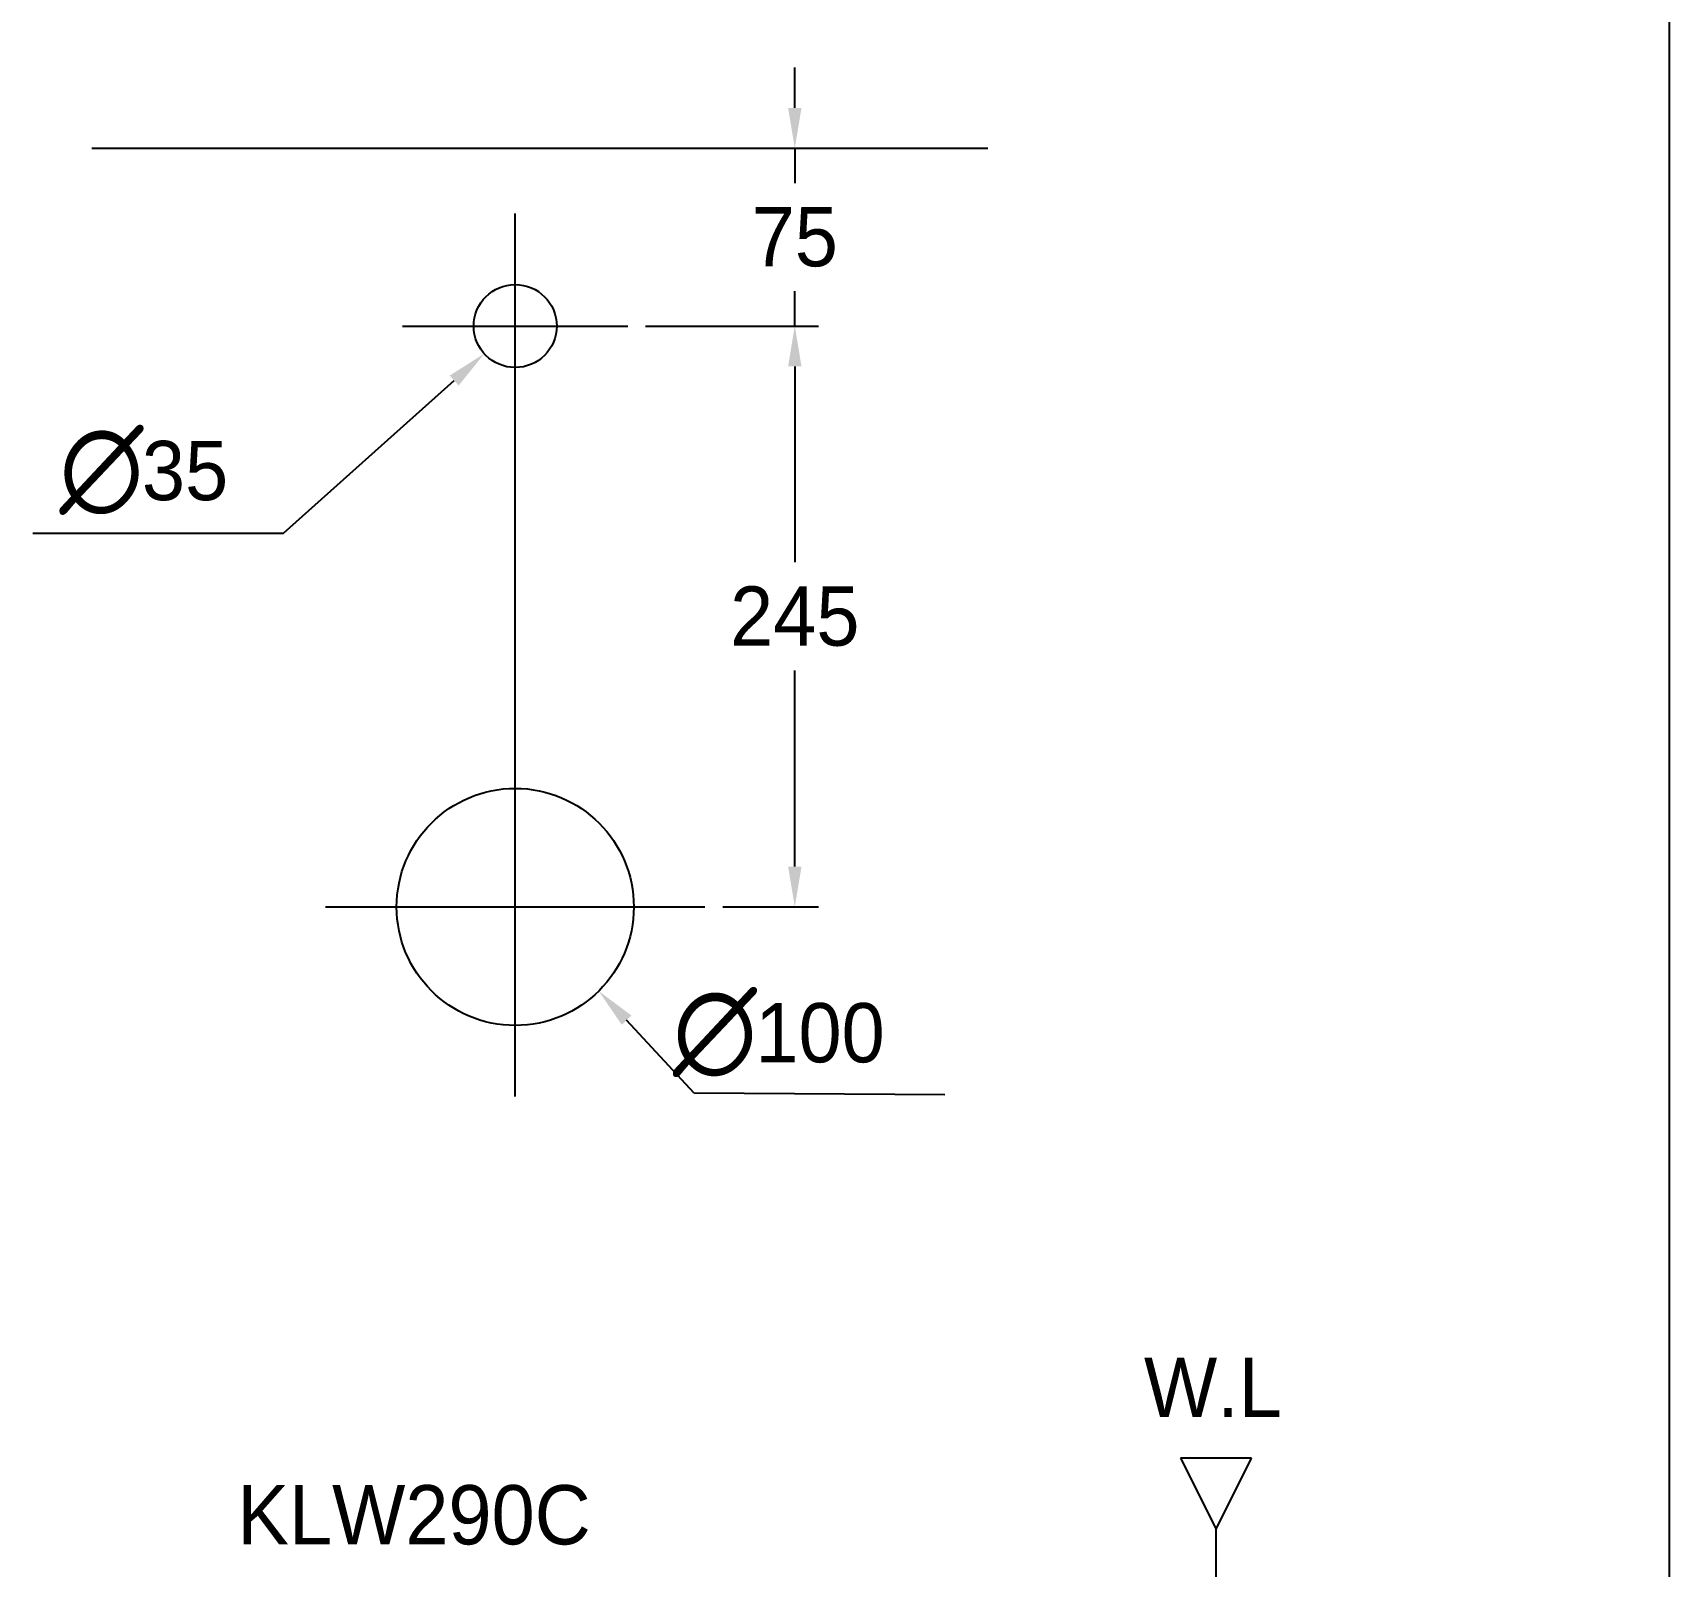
# Model space of a CAD drawing. Header units: millimetres. Extents: x 0 to 3800, y -67 to 2530.
# Drawn here: x 1110 to 1800, y 1236 to 1883 of the extents above; entities that cross this region are included whole.
import ezdxf
from ezdxf.enums import TextEntityAlignment as Align
from ezdxf.lldxf.tags import DXFTag

# ---------------------------------------------------------------- set-up
doc = ezdxf.new("R2010")
doc.units = ezdxf.units.MM
for name, color, linetype in [('TEXT', 7, 'Continuous'), ('도각라인', 7, 'Continuous'), ('외형선', 3, 'Continuous'), ('중심선', 1, 'DASHED'), ('치수선', 7, 'Continuous')]:
    doc.layers.add(name, color=color, linetype=linetype)
doc.styles.add('____', font='')
doc.styles.add('타이틀', font='H2GTRM.TTF', dxfattribs={"height": 25})
doc.styles.get('____').set_extended_font_data('굴림')
tags = doc.linetypes.add('DASHDOT', pattern=[70, 31, -13, 13, -13]).pattern_tags.tags
tags[10:11] = [DXFTag(74, 4), DXFTag(75, 0), DXFTag(340, '0'), DXFTag(46, 0.0), DXFTag(50, 0.0), DXFTag(44, 0.0), DXFTag(45, 0.0)]
tags[8:9] = [DXFTag(74, 4), DXFTag(75, 0), DXFTag(340, '0'), DXFTag(46, 0.0), DXFTag(50, 0.0), DXFTag(44, 0.0), DXFTag(45, 0.0)]
tags[6:7] = [DXFTag(74, 4), DXFTag(75, 0), DXFTag(340, '0'), DXFTag(46, 0.0), DXFTag(50, 0.0), DXFTag(44, 0.0), DXFTag(45, 0.0)]
tags[4:5] = [DXFTag(74, 4), DXFTag(75, 0), DXFTag(340, '0'), DXFTag(46, 0.0), DXFTag(50, 0.0), DXFTag(44, 0.0), DXFTag(45, 0.0)]
tags = doc.linetypes.add('DASHED', pattern=[25.72, 12.86, -12.86]).pattern_tags.tags
tags[6:7] = [DXFTag(74, 4), DXFTag(75, 0), DXFTag(340, '0'), DXFTag(46, 0.0), DXFTag(50, 0.0), DXFTag(44, 0.0), DXFTag(45, 0.0)]
tags[4:5] = [DXFTag(74, 4), DXFTag(75, 0), DXFTag(340, '0'), DXFTag(46, 0.0), DXFTag(50, 0.0), DXFTag(44, 0.0), DXFTag(45, 0.0)]
doc.dimstyles.new('MSADIM', dxfattribs={"dimtxt": 33, "dimasz": 17, "dimexe": 10, "dimexo": 7.5, "dimgap": 10, "dimtad": 0, "dimtih": 1, "dimtoh": 1, "dimdec": 0, "dimzin": 1, "dimdsep": 46, "dimtxsty": '____', "dimcen": 11.25, "dimadec": 0, "dimazin": 0, "dimtfac": 1, "dimtdec": 0, "dimtix": 1, "dimtmove": 0, "dimatfit": 3, "dimfxl": 1, "dimtolj": 1, "dimtzin": 1, "dimarcsym": 0})

# ---------------------------------------------------------------- blocks, each defined once
blk = doc.blocks.new('*D9')
at = {"layer": '치수선', "color": 0, "linetype": 'Continuous', "lineweight": -2, "transparency": 16777216}
for p, q in [((1431.22, 1851.48), (1431.22, 1868.48)), ((1421.97, 1834.48), (1441.22, 1834.48)), ((1431.22, 1834.48), (1431.22, 1819.8)), ((1431.22, 1759.48), (1431.22, 1774.17)), ((1368.32, 1759.48), (1441.22, 1759.48)), ((1431.22, 1742.48), (1431.22, 1725.48))]:
    blk.add_line(p, q, dxfattribs=at)
at = {"layer": '치수선', "color": 0, "linetype": 'Continuous', "transparency": 16777216}
for points in [[(1428.39, 1851.48), (1434.06, 1851.48), (1431.22, 1834.48)], [(1428.39, 1742.48), (1434.06, 1742.48), (1431.22, 1759.48)]]:
    blk.add_solid(points, dxfattribs=at)
at = {"layer": '치수선', "color": 0, "linetype": 'Continuous', "transparency": 16777216, "insert": (1431.22, 1796.98), "char_height": 25, "attachment_point": 5, "style": '____'}
blk.add_mtext('\\A1;75', dxfattribs=at)
blk = doc.blocks.new('*D10')
at = {"layer": '치수선', "color": 0, "linetype": 'Continuous', "lineweight": -2, "transparency": 16777216}
for p, q in [((1375.82, 1759.48), (1441.22, 1759.48)), ((1431.22, 1742.48), (1431.22, 1659.82)), ((1431.22, 1531.48), (1431.22, 1614.15)), ((1400.82, 1514.48), (1441.22, 1514.48))]:
    blk.add_line(p, q, dxfattribs=at)
at = {"layer": '치수선', "color": 0, "linetype": 'Continuous', "transparency": 16777216}
for points in [[(1428.39, 1742.48), (1434.06, 1742.48), (1431.22, 1759.48)], [(1428.39, 1531.48), (1434.06, 1531.48), (1431.22, 1514.48)]]:
    blk.add_solid(points, dxfattribs=at)
at = {"layer": '치수선', "color": 0, "linetype": 'Continuous', "transparency": 16777216, "insert": (1431.22, 1636.98), "char_height": 25, "attachment_point": 5, "style": '____'}
blk.add_mtext('\\A1;245', dxfattribs=at)

msp = doc.modelspace()

# ---------------------------------------------------------------- linework, layer by layer
at = {"layer": '도각라인', "color": 7}
msp.add_line((1800, 2530), (1800, 0), dxfattribs=at)
at = {"layer": '외형선', "linetype": 'Continuous'}
for p, q in [((1134.82, 1834.48), (1512.59, 1834.48)), ((1623.86, 1282.03), (1593.86, 1282.03)), ((1593.86, 1282.03), (1608.86, 1252.03)), ((1608.86, 1252.03), (1623.86, 1282.03)), ((1608.86, 584.66), (1608.86, 1252.03))]:
    msp.add_line(p, q, dxfattribs=at)
for centre, radius in [((1313.32, 1759.48), 17.5), ((1313.32, 1514.48), 50)]:
    msp.add_circle(centre, radius, dxfattribs=at)
at = {"layer": '중심선', "linetype": 'DASHDOT'}
for p, q in [((1313.32, 1434.48), (1313.32, 1806.98)), ((1265.82, 1759.48), (1360.82, 1759.48)), ((1233.32, 1514.48), (1393.32, 1514.48))]:
    msp.add_line(p, q, dxfattribs=at)
at = {"layer": '치수선'}
for p, q in [((1215.57, 1672.12), (1287.6, 1736.49)), ((1109.84, 1672.12), (1215.57, 1672.12)), ((1388.83, 1435.88), (1360.31, 1466.73)), ((1494.55, 1435.26), (1388.83, 1435.88))]:
    msp.add_line(p, q, dxfattribs=at)
for points in [[(1285.71, 1738.61), (1289.48, 1734.38), (1300.27, 1747.82)], [(1362.35, 1468.69), (1358.27, 1464.76), (1348.53, 1478.99)]]:
    msp.add_solid(points, dxfattribs=at)

# ---------------------------------------------------------------- texts
at = {"layer": 'TEXT', "style": '타이틀'}
msp.add_text('W.L', height=25, dxfattribs=at).set_placement((1607.55, 1311.82), align=Align.MIDDLE)
at = {"layer": 'TEXT', "insert": (1196.1, 1270.6), "char_height": 25, "width": 380.4469, "attachment_point": 1, "line_spacing_factor": 0.963855, "style": '타이틀'}
msp.add_mtext('\\A1;KLW290C', dxfattribs=at)
at = {"layer": '치수선'}
for s, height, style, p in [('∅', 35, '____', (1121.11, 1682.08)), ('35', 25, '타이틀', (1155.89, 1686.03)), ('∅', 35, '____', (1379.81, 1444.97)), ('100', 25, '타이틀', (1414.58, 1448.92))]:
    msp.add_text(s, height=height, dxfattribs=dict(at, style=style)).set_placement(p)

# ---------------------------------------------------------------- dimensions: what is measured, and where the dimension line sits
at = {"layer": '치수선', "linetype": 'Continuous'}
dim = msp.add_linear_dim(base=(1431.22, 1834.48), p1=(1360.82, 1759.48), p2=(1414.47, 1834.48), angle=90, dimstyle='MSADIM', override={"dimtxt": 25}, dxfattribs=at)
dim.commit()
dim.dimension.update_dxf_attribs({"geometry": '*D9', "text_midpoint": (1431.22, 1796.98), "dimtype": 160})
dim = msp.add_linear_dim(base=(1431.22, 1759.48), p1=(1393.32, 1514.48), p2=(1368.32, 1759.48), angle=90, dimstyle='MSADIM', override={"dimtxt": 25}, dxfattribs=at)
dim.commit()
dim.dimension.update_dxf_attribs({"geometry": '*D10', "text_midpoint": (1431.22, 1636.98)})

doc.saveas('drawing.dxf')
